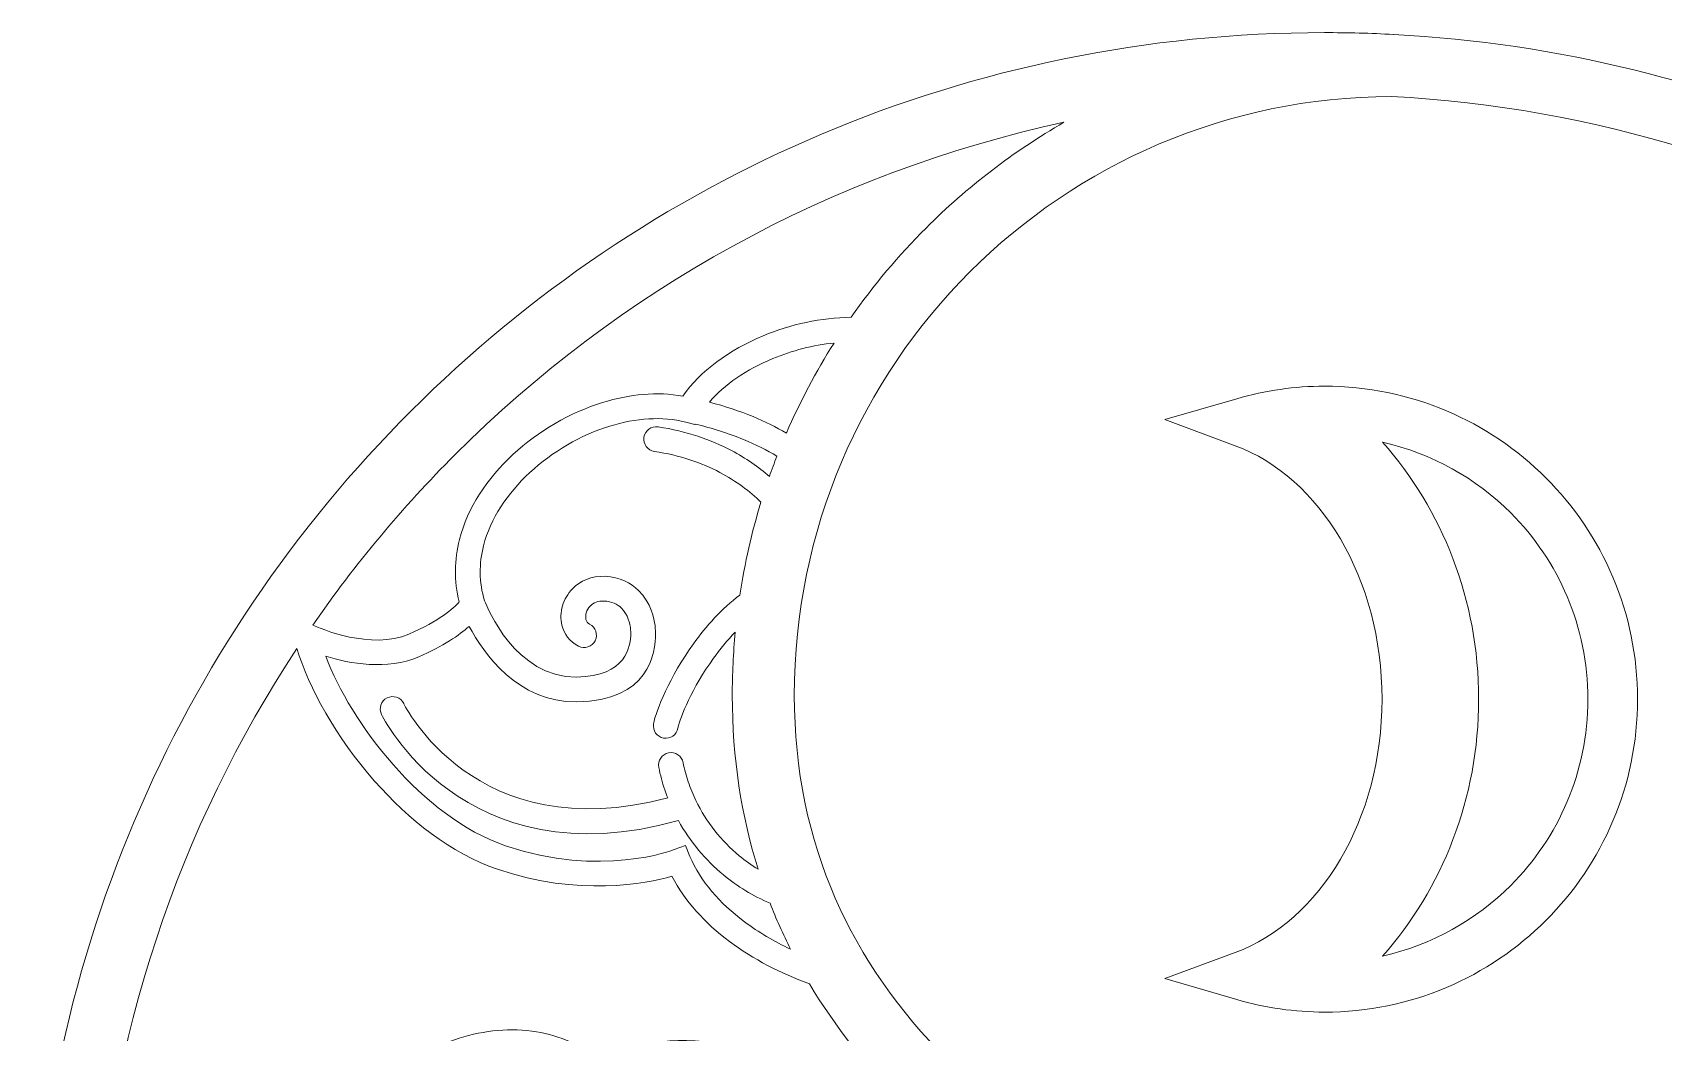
# Model space of a CAD drawing. Header units: millimetres. Extents: x -203 to 203, y -203 to 203.
# Drawn here: x -203.2 to 53.3, y 45.9 to 203.2 of the extents above; entities that cross this region are included whole.
import ezdxf

# ---------------------------------------------------------------- set-up
doc = ezdxf.new("R2010")
doc.units = ezdxf.units.MM
doc.header["$MEASUREMENT"] = 0
doc.layers.add('Layer 1', color=7, linetype='Continuous')

msp = doc.modelspace()

# ---------------------------------------------------------------- linework, layer by layer
at = {"layer": 'Layer 1', "lineweight": 9}
for points, knots in [([(0, 203.2), (3.6402, 203.2), (7.2575, 203.1022), (10.8507, 202.9132), (10.8507, 202.9132), (10.8867, 202.9134), (10.8867, 202.9134), (10.8867, 202.9134), (10.8867, 202.9111), (10.8867, 202.9111), (62.6649, 200.1774), (109.3052, 178.0622), (143.6838, 143.6838), (180.4558, 106.9117), (203.2, 56.1116), (203.2, 0), (203.2, -56.1116), (180.4558, -106.9117), (143.6838, -143.6838), (114.4481, -172.9195), (76.3445, -193.2864), (33.7549, -200.4074), (26.4449, -202.0337), (18.8445, -202.8955), (11.0419, -202.9022), (7.3859, -203.0982), (3.7048, -203.2), (0, -203.2), (-56.1117, -203.2), (-106.9117, -180.4558), (-143.6838, -143.6838), (-180.4558, -106.9117), (-203.2, -56.1116), (-203.2, 0), (-203.2, 56.1116), (-180.4558, 106.9117), (-143.6838, 143.6838), (-106.9116, 180.4558), (-56.1116, 203.2), (0, 203.2)], [0, 0, 0, 0, 0.07692308, 0.07692308, 0.07692308, 0.15384615, 0.15384615, 0.15384615, 0.23076923, 0.23076923, 0.23076923, 0.30769231, 0.30769231, 0.30769231, 0.38461538, 0.38461538, 0.38461538, 0.46153846, 0.46153846, 0.46153846, 0.53846154, 0.53846154, 0.53846154, 0.61538462, 0.61538462, 0.61538462, 0.69230769, 0.69230769, 0.69230769, 0.76923077, 0.76923077, 0.76923077, 0.84615385, 0.84615385, 0.84615385, 0.92307692, 0.92307692, 0.92307692, 1, 1, 1, 1]), ([(156.2555, 19.4773), (153.5151, 25.1811), (146.9621, 36.8775), (139.3675, 36.7143), (130.3151, 36.5198), (132.1624, 27.2377), (132.1674, 27.211), (132.3652, 26.154), (131.6688, 25.1366), (130.6118, 24.9387), (130.0358, 24.8309), (129.4716, 24.9887), (129.0453, 25.3257), (123.2129, 29.4186), (119.9392, 33.6511), (118.7094, 37.5838), (118.134, 39.4243), (117.9962, 41.2027), (118.2474, 42.8792), (118.5012, 44.5738), (119.1514, 46.154), (120.1476, 47.581), (121.4113, 49.391), (123.2301, 50.9337), (125.4929, 52.1234), (125.2363, 52.4412), (125.0016, 52.7826), (124.7932, 53.1426), (124.2173, 54.1373), (123.8248, 55.2971), (123.715, 56.4962), (123.6005, 57.746), (123.7915, 59.0351), (124.3942, 60.2321), (124.8295, 61.0965), (125.4682, 61.899), (126.3477, 62.5833), (119.2098, 66.8545), (102.6869, 77.9332), (98.7965, 91.0141), (98.4933, 92.0458), (99.0839, 93.1281), (100.1156, 93.4312), (100.3469, 93.4991), (100.5808, 93.5221), (100.8078, 93.5053), (101.4766, 93.4859), (107.6566, 93.4453), (106.9274, 98.6775), (106.4801, 101.8873), (103.5431, 102.8958), (100.2337, 104.032), (96.929, 105.1665), (93.332, 106.4017), (90.5331, 109.6901), (84.2658, 117.0534), (86.1265, 122.4926), (86.1316, 122.5083), (86.4642, 123.5316), (87.5636, 124.0915), (88.5869, 123.7589), (89.1538, 123.5746), (89.5783, 123.155), (89.7878, 122.6435), (90.1431, 121.9379), (92.7957, 117.1565), (98.1697, 120.0268), (101.6225, 121.871), (98.3479, 129.2148), (95.1284, 136.4348), (93.2652, 140.6133), (91.418, 144.7557), (90.7308, 148.2268), (89.8253, 152.7995), (91.1988, 157.9654), (93.9612, 161.8217), (95.0061, 163.2805), (96.2632, 164.5682), (97.6853, 165.5838), (98.0566, 165.8489), (98.4385, 166.0949), (98.8304, 166.3199), (72.7251, 181.8646), (42.6506, 191.4392), (10.4895, 193.1579), (-15.3879, 193.0511), (-38.8054, 182.5284), (-55.7797, 165.5661), (-72.8408, 148.5171), (-83.3934, 124.9635), (-83.3934, 98.9468), (-83.3934, 75.3399), (-74.2145, 56.5551), (-59.4925, 41.8436), (-41.6582, 24.0219), (-15.6835, 12.0132), (12.1449, 4.5618), (40.7223, -3.0901), (67.5733, -15.4295), (86.6494, -33.7503), (87.8445, -32.2965), (89.6208, -31.0948), (92.2611, -30.6784), (96.5731, -29.9984), (98.7512, -32.251), (100.6979, -34.2643), (101.7912, -35.3951), (102.7522, -36.3889), (104.1008, -35.6452), (107.4999, -33.7707), (100.8995, -23.624), (100.8807, -23.5949), (100.2954, -22.6938), (100.5514, -21.4885), (101.4525, -20.9032), (101.4525, -20.9032), (101.4758, -20.8885), (101.4758, -20.8885), (104.546, -18.9471), (107.2789, -18.6391), (109.7494, -19.2805), (110.0396, -14.0765), (109.6898, -1.8444), (101.5777, 8.811), (93.8419, 18.9722), (87.9602, 22.275), (84.0438, 22.2801), (82.7291, 22.2817), (81.6744, 21.8772), (80.8898, 21.2446), (80.1064, 20.613), (79.573, 19.7459), (79.3069, 18.8245), (78.8776, 17.3387), (79.1437, 15.7556), (80.1917, 14.9157), (81.0297, 14.242), (81.1628, 13.0163), (80.4891, 12.1783), (80.2317, 11.8582), (79.8937, 11.6411), (79.5276, 11.5323), (79.5276, 11.5323), (79.5283, 11.5302), (79.5283, 11.5302), (79.4899, 11.5188), (66.1762, 7.3785), (60.135, 19.8271), (59.5312, 21.0714), (59.0692, 22.3256), (58.7389, 23.5773), (57.4765, 28.3607), (58.1399, 33.0638), (60.1374, 37.0629), (62.1244, 41.0409), (65.44, 44.3243), (69.495, 46.2921), (69.9475, 46.5117), (70.4097, 46.715), (70.8804, 46.901), (69.2458, 50.7291), (67.0623, 58.6862), (75.1447, 62.0864), (73.1618, 66.5967), (69.1107, 77.7061), (72.728, 86.5121), (73.2867, 87.8722), (73.9349, 89.0616), (74.6502, 90.097), (77.067, 93.5954), (80.2205, 95.3374), (83.3168, 95.9841), (86.3864, 96.6251), (89.4066, 96.1647), (91.5846, 95.27), (92.2829, 94.9832), (92.9069, 94.648), (93.4321, 94.2852), (94.3164, 93.6746), (94.5384, 92.4626), (93.9278, 91.5783), (93.6479, 91.1729), (93.2416, 90.9068), (92.7985, 90.7962), (92.7985, 90.7962), (92.7993, 90.7929), (92.7993, 90.7929), (92.7541, 90.7816), (76.8337, 87.0638), (91.8038, 66.7112), (96.329, 60.559), (100.8733, 54.7449), (105.1935, 49.2176), (116.2648, 35.0528), (125.8968, 22.7294), (129.0306, 12.784), (129.635, 13.0372), (130.2812, 13.269), (130.9744, 13.4754), (131.48, 16.2323), (133.4886, 21.9428), (141.4706, 23.5976), (149.0345, 25.1657), (152.7963, 21.4425), (154.3601, 19.1028), (154.9053, 19.26), (155.5494, 19.4025), (156.2555, 19.4773)], [0, 0, 0, 0, 0.01449275, 0.01449275, 0.01449275, 0.02898551, 0.02898551, 0.02898551, 0.04347826, 0.04347826, 0.04347826, 0.05797101, 0.05797101, 0.05797101, 0.07246377, 0.07246377, 0.07246377, 0.08695652, 0.08695652, 0.08695652, 0.10144928, 0.10144928, 0.10144928, 0.11594203, 0.11594203, 0.11594203, 0.13043478, 0.13043478, 0.13043478, 0.14492754, 0.14492754, 0.14492754, 0.15942029, 0.15942029, 0.15942029, 0.17391304, 0.17391304, 0.17391304, 0.1884058, 0.1884058, 0.1884058, 0.20289855, 0.20289855, 0.20289855, 0.2173913, 0.2173913, 0.2173913, 0.23188406, 0.23188406, 0.23188406, 0.24637681, 0.24637681, 0.24637681, 0.26086957, 0.26086957, 0.26086957, 0.27536232, 0.27536232, 0.27536232, 0.28985507, 0.28985507, 0.28985507, 0.30434783, 0.30434783, 0.30434783, 0.31884058, 0.31884058, 0.31884058, 0.33333333, 0.33333333, 0.33333333, 0.34782609, 0.34782609, 0.34782609, 0.36231884, 0.36231884, 0.36231884, 0.37681159, 0.37681159, 0.37681159, 0.39130435, 0.39130435, 0.39130435, 0.4057971, 0.4057971, 0.4057971, 0.42028986, 0.42028986, 0.42028986, 0.43478261, 0.43478261, 0.43478261, 0.44927536, 0.44927536, 0.44927536, 0.46376812, 0.46376812, 0.46376812, 0.47826087, 0.47826087, 0.47826087, 0.49275362, 0.49275362, 0.49275362, 0.50724638, 0.50724638, 0.50724638, 0.52173913, 0.52173913, 0.52173913, 0.53623188, 0.53623188, 0.53623188, 0.55072464, 0.55072464, 0.55072464, 0.56521739, 0.56521739, 0.56521739, 0.57971014, 0.57971014, 0.57971014, 0.5942029, 0.5942029, 0.5942029, 0.60869565, 0.60869565, 0.60869565, 0.62318841, 0.62318841, 0.62318841, 0.63768116, 0.63768116, 0.63768116, 0.65217391, 0.65217391, 0.65217391, 0.66666667, 0.66666667, 0.66666667, 0.68115942, 0.68115942, 0.68115942, 0.69565217, 0.69565217, 0.69565217, 0.71014493, 0.71014493, 0.71014493, 0.72463768, 0.72463768, 0.72463768, 0.73913043, 0.73913043, 0.73913043, 0.75362319, 0.75362319, 0.75362319, 0.76811594, 0.76811594, 0.76811594, 0.7826087, 0.7826087, 0.7826087, 0.79710145, 0.79710145, 0.79710145, 0.8115942, 0.8115942, 0.8115942, 0.82608696, 0.82608696, 0.82608696, 0.84057971, 0.84057971, 0.84057971, 0.85507246, 0.85507246, 0.85507246, 0.86956522, 0.86956522, 0.86956522, 0.88405797, 0.88405797, 0.88405797, 0.89855072, 0.89855072, 0.89855072, 0.91304348, 0.91304348, 0.91304348, 0.92753623, 0.92753623, 0.92753623, 0.94202899, 0.94202899, 0.94202899, 0.95652174, 0.95652174, 0.95652174, 0.97101449, 0.97101449, 0.97101449, 0.98550725, 0.98550725, 0.98550725, 1, 1, 1, 1]), ([(-159.1433, 109.9959), (-157.9295, 109.4437), (-149.9533, 106.0203), (-144.0153, 108.5803), (-139.2235, 110.6462), (-136.9861, 112.6564), (-136.0997, 113.6347), (-136.9458, 116.9724), (-136.8644, 120.2833), (-136.0607, 123.4483), (-134.791, 128.4492), (-131.7133, 133.071), (-127.6604, 136.8302), (-123.6592, 140.5413), (-118.6837, 143.429), (-113.5579, 145.0117), (-109.3109, 146.3229), (-104.9448, 146.7459), (-100.91, 146.0155), (-98.2218, 149.9379), (-93.6192, 153.2964), (-88.2837, 155.5147), (-83.9772, 157.3049), (-79.1588, 158.3738), (-74.4626, 158.4133), (-70.9498, 163.4386), (-67.0052, 168.14), (-62.6803, 172.4619), (-56.2322, 178.9054), (-48.9414, 184.5066), (-40.9878, 189.0873), (-77.9559, 181.1117), (-110.9939, 162.5723), (-136.7832, 136.7832), (-145.0103, 128.556), (-152.4995, 119.5908), (-159.1433, 109.9959)], [0, 0, 0, 0, 0.08333333, 0.08333333, 0.08333333, 0.16666667, 0.16666667, 0.16666667, 0.25, 0.25, 0.25, 0.33333333, 0.33333333, 0.33333333, 0.41666667, 0.41666667, 0.41666667, 0.5, 0.5, 0.5, 0.58333333, 0.58333333, 0.58333333, 0.66666667, 0.66666667, 0.66666667, 0.75, 0.75, 0.75, 0.83333333, 0.83333333, 0.83333333, 0.91666667, 0.91666667, 0.91666667, 1, 1, 1, 1]), ([(-96.7513, 145.0712), (-94.278, 144.4337), (-91.9903, 143.6574), (-89.892, 142.7843), (-87.9929, 141.9942), (-86.2402, 141.1233), (-84.6376, 140.2028), (-82.5015, 145.1347), (-79.9945, 149.8687), (-77.1511, 154.3694), (-80.4501, 154.0397), (-83.7554, 153.1768), (-86.7892, 151.9156), (-90.8724, 150.2182), (-94.4242, 147.8247), (-96.7513, 145.0712)], [0, 0, 0, 0, 0.2, 0.2, 0.2, 0.4, 0.4, 0.4, 0.6, 0.6, 0.6, 0.8, 0.8, 0.8, 1, 1, 1, 1]), ([(0, 147.5821), (13.5953, 147.5821), (25.9038, 142.0712), (34.8136, 133.1614), (43.7233, 124.2516), (49.2342, 111.943), (49.2342, 98.3478), (49.2342, 84.7526), (43.7233, 72.444), (34.8136, 63.5343), (25.9038, 54.6245), (13.5953, 49.1136), (0, 49.1136), (-2.3327, 49.1136), (-4.6604, 49.2838), (-6.97, 49.6119), (-9.2631, 49.9378), (-11.5363, 50.4334), (-13.7758, 51.0853), (-13.7758, 51.0853), (-25.099, 54.3816), (-25.099, 54.3816), (-25.099, 54.3816), (-14.035, 58.4814), (-14.035, 58.4814), (-7.3941, 60.9422), (-1.6204, 66.1697), (2.492, 73.1505), (6.6065, 80.1352), (9.0443, 88.8558), (9.0443, 98.3478), (9.0443, 107.8399), (6.6065, 116.5604), (2.492, 123.545), (-1.6204, 130.5258), (-7.3941, 135.7534), (-14.035, 138.2143), (-14.035, 138.2143), (-25.099, 142.3142), (-25.099, 142.3142), (-25.099, 142.3142), (-13.7758, 145.6104), (-13.7758, 145.6104), (-11.5363, 146.2622), (-9.2631, 146.7578), (-6.97, 147.0837), (-4.6604, 147.4118), (-2.3327, 147.5821), (0, 147.5821)], [0, 0, 0, 0, 0.0625, 0.0625, 0.0625, 0.125, 0.125, 0.125, 0.1875, 0.1875, 0.1875, 0.25, 0.25, 0.25, 0.3125, 0.3125, 0.3125, 0.375, 0.375, 0.375, 0.4375, 0.4375, 0.4375, 0.5, 0.5, 0.5, 0.5625, 0.5625, 0.5625, 0.625, 0.625, 0.625, 0.6875, 0.6875, 0.6875, 0.75, 0.75, 0.75, 0.8125, 0.8125, 0.8125, 0.875, 0.875, 0.875, 0.9375, 0.9375, 0.9375, 1, 1, 1, 1]), ([(-88.6375, 129.333), (-90.3928, 131.024), (-92.5326, 132.6483), (-95.1125, 134.0124), (-97.9688, 135.5226), (-101.3717, 136.7137), (-105.4002, 137.3237), (-106.4656, 137.4836), (-107.1995, 138.4772), (-107.0396, 139.5426), (-106.8796, 140.608), (-105.886, 141.3419), (-104.8207, 141.1819), (-100.3355, 140.5027), (-96.5203, 139.1626), (-93.2978, 137.4588), (-91.0087, 136.2485), (-89.022, 134.8542), (-87.3086, 133.3823), (-86.9333, 134.4509), (-86.5411, 135.5115), (-86.1322, 136.5638), (-87.714, 137.5001), (-89.4667, 138.3866), (-91.3864, 139.1853), (-93.701, 140.1483), (-96.244, 140.9817), (-99.0049, 141.6192), (-99.0049, 141.6192), (-99.0351, 141.5656), (-99.0351, 141.5656), (-99.0351, 141.5656), (-100.4725, 141.9305), (-100.4725, 141.9305), (-104.1704, 142.8694), (-108.3332, 142.5507), (-112.4142, 141.2907), (-116.9844, 139.8796), (-121.4272, 137.2987), (-125.0068, 133.9786), (-128.5345, 130.7066), (-131.2008, 126.7332), (-132.2788, 122.4875), (-132.9917, 119.6799), (-133.0074, 116.7458), (-132.1089, 113.8156), (-131.7148, 112.7889), (-127.2433, 101.7156), (-117.6544, 101.8218), (-109.8113, 101.9087), (-109.1047, 106.6885), (-109.1273, 108.7281), (-109.1313, 109.0961), (-109.1593, 109.3992), (-109.1745, 109.5659), (-109.1745, 109.5659), (-109.178, 109.6043), (-109.178, 109.6043), (-109.2253, 110.1257), (-109.5436, 111.6114), (-110.6286, 112.6883), (-111.2201, 113.2753), (-112.079, 113.7294), (-113.3181, 113.7837), (-114.2727, 113.8256), (-115.0051, 113.4958), (-115.488, 112.9992), (-115.788, 112.6908), (-115.9997, 112.3181), (-116.1139, 111.9313), (-116.2214, 111.567), (-116.2423, 111.2071), (-116.1682, 110.8975), (-116.0947, 110.5908), (-115.906, 110.3217), (-115.5899, 110.1619), (-114.6298, 109.6777), (-114.244, 108.5067), (-114.7282, 107.5466), (-115.2124, 106.5865), (-116.3834, 106.2007), (-117.3435, 106.6849), (-118.7688, 107.4055), (-119.6191, 108.6164), (-119.9502, 109.9979), (-120.1851, 110.979), (-120.1446, 112.0326), (-119.8501, 113.0293), (-119.5625, 114.0032), (-119.0312, 114.94), (-118.2787, 115.7136), (-117.0796, 116.9465), (-115.3376, 117.7683), (-113.1504, 117.6724), (-110.7856, 117.5688), (-109.0894, 116.6455), (-107.8836, 115.4485), (-105.9552, 113.5346), (-105.389, 110.8854), (-105.3045, 109.9551), (-105.3045, 109.9551), (-105.301, 109.9167), (-105.301, 109.9167), (-105.281, 109.6986), (-105.2444, 109.3024), (-105.2386, 108.7586), (-105.203, 105.5582), (-106.2241, 98.0595), (-117.6239, 97.9331), (-126.9054, 97.8302), (-132.2701, 105.545), (-134.5209, 109.8007), (-136.0892, 108.4332), (-138.6148, 106.661), (-142.475, 104.9967), (-147.4572, 102.8489), (-153.331, 103.9427), (-157.0988, 105.0948), (-155.1217, 99.8686), (-151.3909, 93.6101), (-146.4929, 88.0448), (-141.5456, 82.4236), (-135.44, 77.5612), (-128.8103, 75.2835), (-113.9298, 70.1707), (-102.3237, 74.6573), (-102.2899, 74.6699), (-102.2899, 74.6699), (-100.5274, 75.3346), (-100.5274, 75.3346), (-100.5274, 75.3346), (-99.8042, 73.5948), (-99.8042, 73.5948), (-98.1983, 69.7312), (-95.1146, 66.234), (-91.2386, 63.3324), (-89.0353, 61.6831), (-86.58, 60.2302), (-83.9939, 59.0127), (-85.1733, 61.3625), (-86.2488, 63.7768), (-87.2149, 66.2565), (-89.8637, 67.3711), (-92.3311, 68.8724), (-94.5397, 70.7006), (-97.3756, 73.048), (-99.7927, 75.9343), (-101.6283, 79.2335), (-135.6112, 69.775), (-148.274, 95.8541), (-148.312, 95.9298), (-148.792, 96.8899), (-148.4028, 98.0576), (-147.4427, 98.5376), (-146.4826, 99.0175), (-145.3149, 98.6283), (-144.8349, 97.6682), (-144.8014, 97.6013), (-133.698, 74.7287), (-103.3124, 82.8093), (-103.4744, 83.2266), (-103.6283, 83.6518), (-103.7737, 84.0848), (-104.1637, 85.2457), (-104.4785, 86.4216), (-104.7106, 87.6063), (-104.9169, 88.6632), (-104.2273, 89.6874), (-103.1704, 89.8937), (-102.1135, 90.1001), (-101.0893, 89.4104), (-100.8829, 88.3535), (-100.676, 87.2973), (-100.4075, 86.2851), (-100.0833, 85.32), (-99.7542, 84.3404), (-99.3513, 83.3654), (-98.8816, 82.4009), (-97.2222, 78.994), (-94.8757, 76.0404), (-92.0541, 73.7049), (-91.1143, 72.927), (-90.1228, 72.2178), (-89.0873, 71.583), (-91.7275, 79.981), (-93.1532, 89.0875), (-93.1532, 98.9468), (-93.1532, 102.2999), (-92.9934, 105.6156), (-92.6827, 108.8874), (-93.9407, 107.5955), (-95.0807, 106.2037), (-96.095, 104.7996), (-99.4554, 100.1476), (-101.3938, 95.4908), (-101.6935, 93.8026), (-101.8787, 92.7414), (-102.8894, 92.0313), (-103.9506, 92.2166), (-105.0117, 92.4018), (-105.7218, 93.4125), (-105.5365, 94.4737), (-105.1767, 96.5005), (-102.9826, 101.907), (-99.2517, 107.0719), (-97.26, 109.8292), (-94.8182, 112.555), (-91.9612, 114.7304), (-91.2, 119.7236), (-90.0831, 124.6), (-88.6375, 129.333)], [0, 0, 0, 0, 0.01428571, 0.01428571, 0.01428571, 0.02857143, 0.02857143, 0.02857143, 0.04285714, 0.04285714, 0.04285714, 0.05714286, 0.05714286, 0.05714286, 0.07142857, 0.07142857, 0.07142857, 0.08571429, 0.08571429, 0.08571429, 0.1, 0.1, 0.1, 0.11428571, 0.11428571, 0.11428571, 0.12857143, 0.12857143, 0.12857143, 0.14285714, 0.14285714, 0.14285714, 0.15714286, 0.15714286, 0.15714286, 0.17142857, 0.17142857, 0.17142857, 0.18571429, 0.18571429, 0.18571429, 0.2, 0.2, 0.2, 0.21428571, 0.21428571, 0.21428571, 0.22857143, 0.22857143, 0.22857143, 0.24285714, 0.24285714, 0.24285714, 0.25714286, 0.25714286, 0.25714286, 0.27142857, 0.27142857, 0.27142857, 0.28571429, 0.28571429, 0.28571429, 0.3, 0.3, 0.3, 0.31428571, 0.31428571, 0.31428571, 0.32857143, 0.32857143, 0.32857143, 0.34285714, 0.34285714, 0.34285714, 0.35714286, 0.35714286, 0.35714286, 0.37142857, 0.37142857, 0.37142857, 0.38571429, 0.38571429, 0.38571429, 0.4, 0.4, 0.4, 0.41428571, 0.41428571, 0.41428571, 0.42857143, 0.42857143, 0.42857143, 0.44285714, 0.44285714, 0.44285714, 0.45714286, 0.45714286, 0.45714286, 0.47142857, 0.47142857, 0.47142857, 0.48571429, 0.48571429, 0.48571429, 0.5, 0.5, 0.5, 0.51428571, 0.51428571, 0.51428571, 0.52857143, 0.52857143, 0.52857143, 0.54285714, 0.54285714, 0.54285714, 0.55714286, 0.55714286, 0.55714286, 0.57142857, 0.57142857, 0.57142857, 0.58571429, 0.58571429, 0.58571429, 0.6, 0.6, 0.6, 0.61428571, 0.61428571, 0.61428571, 0.62857143, 0.62857143, 0.62857143, 0.64285714, 0.64285714, 0.64285714, 0.65714286, 0.65714286, 0.65714286, 0.67142857, 0.67142857, 0.67142857, 0.68571429, 0.68571429, 0.68571429, 0.7, 0.7, 0.7, 0.71428571, 0.71428571, 0.71428571, 0.72857143, 0.72857143, 0.72857143, 0.74285714, 0.74285714, 0.74285714, 0.75714286, 0.75714286, 0.75714286, 0.77142857, 0.77142857, 0.77142857, 0.78571429, 0.78571429, 0.78571429, 0.8, 0.8, 0.8, 0.81428571, 0.81428571, 0.81428571, 0.82857143, 0.82857143, 0.82857143, 0.84285714, 0.84285714, 0.84285714, 0.85714286, 0.85714286, 0.85714286, 0.87142857, 0.87142857, 0.87142857, 0.88571429, 0.88571429, 0.88571429, 0.9, 0.9, 0.9, 0.91428571, 0.91428571, 0.91428571, 0.92857143, 0.92857143, 0.92857143, 0.94285714, 0.94285714, 0.94285714, 0.95714286, 0.95714286, 0.95714286, 0.97142857, 0.97142857, 0.97142857, 0.98571429, 0.98571429, 0.98571429, 1, 1, 1, 1]), ([(29.2932, 127.641), (23.852, 133.0822), (16.9033, 137.0162), (9.1275, 138.7646), (18.5024, 128.1824), (24.2433, 113.9732), (24.2433, 98.3478), (24.2433, 82.7224), (18.5024, 68.5132), (9.1275, 57.931), (16.9032, 59.6794), (23.8519, 63.6133), (29.2932, 69.0546), (36.7896, 76.5511), (41.4264, 86.9079), (41.4264, 98.3478), (41.4264, 109.7877), (36.7895, 120.1447), (29.2932, 127.641)], [0, 0, 0, 0, 0.16666667, 0.16666667, 0.16666667, 0.33333333, 0.33333333, 0.33333333, 0.5, 0.5, 0.5, 0.66666667, 0.66666667, 0.66666667, 0.83333333, 0.83333333, 0.83333333, 1, 1, 1, 1]), ([(-81.0209, 53.5836), (-85.5166, 55.1781), (-89.8593, 57.4423), (-93.5717, 60.2214), (-97.4494, 63.1242), (-100.6497, 66.5983), (-102.6476, 70.4763), (-106.6862, 69.3489), (-117.3659, 67.226), (-130.0759, 71.5931), (-137.4072, 74.1119), (-144.0723, 79.3907), (-149.4208, 85.4677), (-155.4302, 92.2956), (-159.8189, 100.1985), (-161.6233, 106.326), (-180.1479, 78.222), (-191.5388, 44.9998), (-193.2203, 9.2375), (-192.6029, 10.3947), (-191.9303, 11.5227), (-191.2038, 12.615), (-183.7681, 23.7946), (-170.745, 31.2615), (-153.4572, 28.3878), (-152.3576, 32.4343), (-149.9813, 35.9921), (-146.8541, 38.8512), (-143.8239, 41.6216), (-140.0802, 43.7376), (-136.119, 44.9986), (-132.1356, 46.2669), (-127.9169, 46.6783), (-123.9607, 46.0324), (-120.2536, 45.4271), (-116.7745, 43.9008), (-113.9158, 41.2927), (-108.2392, 44.7665), (-100.6907, 45.3553), (-93.6922, 43.927), (-86.7273, 42.5057), (-80.2267, 39.0611), (-76.6011, 34.4577), (-73.3969, 35.383), (-69.9112, 35.5068), (-66.4077, 34.9626), (-72.0652, 40.6184), (-76.9912, 46.8141), (-81.0209, 53.5836)], [0, 0, 0, 0, 0.0625, 0.0625, 0.0625, 0.125, 0.125, 0.125, 0.1875, 0.1875, 0.1875, 0.25, 0.25, 0.25, 0.3125, 0.3125, 0.3125, 0.375, 0.375, 0.375, 0.4375, 0.4375, 0.4375, 0.5, 0.5, 0.5, 0.5625, 0.5625, 0.5625, 0.625, 0.625, 0.625, 0.6875, 0.6875, 0.6875, 0.75, 0.75, 0.75, 0.8125, 0.8125, 0.8125, 0.875, 0.875, 0.875, 0.9375, 0.9375, 0.9375, 1, 1, 1, 1])]:
    msp.add_open_spline(points, degree=3, knots=knots, dxfattribs=at)

doc.saveas('drawing.dxf')
